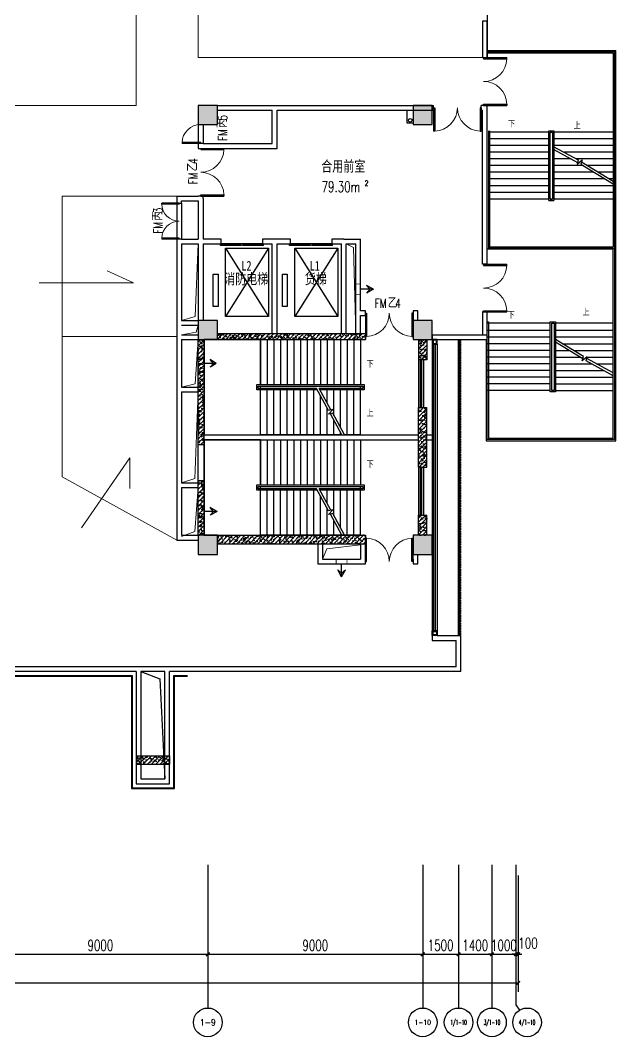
# Model space of a CAD drawing. Header units: millimetres. Extents: x 3288618 to 3380738, y 22100 to 101308.
# Drawn here: x 3355805 to 3380738, y 22100 to 64648 of the extents above; entities that cross this region are included whole.
import ezdxf
from ezdxf.enums import TextEntityAlignment as Align

# ---------------------------------------------------------------- set-up
doc = ezdxf.new("R2010")
doc.units = ezdxf.units.MM
doc.header["$MEASUREMENT"] = 0
doc.linetypes.add('DASH', pattern=[0.35, 0.25, -0.1])
doc.layers.get('0').update_dxf_attribs({"linetype": 'CONTINUOUS'})
doc.layers.get('Defpoints').update_dxf_attribs({"linetype": 'CONTINUOUS'})
for name, color, linetype in [('710', 3, 'CONTINUOUS'), ('AXIS', 3, 'CONTINUOUS'), ('COLUMN', 255, 'CONTINUOUS'), ('DIM_SYMB', 3, 'CONTINUOUS'), ('PUB_HATCH', 251, 'CONTINUOUS'), ('RAIL', 163, 'CONTINUOUS'), ('SPACE', 7, 'CONTINUOUS'), ('STAIR', 2, 'CONTINUOUS'), ('WALL', 255, 'CONTINUOUS'), ('WINDOW', 4, 'CONTINUOUS'), ('WZ', 7, 'CONTINUOUS'), ('排烟', 6, 'CONTINUOUS'), ('文字', 7, 'CONTINUOUS'), ('栏杆', 212, 'CONTINUOUS'), ('电梯', 4, 'CONTINUOUS'), ('门窗', 40, 'CONTINUOUS')]:
    doc.layers.add(name, color=color, linetype=linetype)
for name, color, linetype, lineweight in [('A-DETL-LLIN', 3, 'CONTINUOUS', 15), ('fire', 1, 'CONTINUOUS', 5), ('P-SANR-FIXT', 6, 'CONTINUOUS', 15)]:
    doc.layers.add(name, color=color, linetype=linetype, lineweight=lineweight)
doc.styles.add('-宋体', font='', dxfattribs={"width": 0.8})
doc.styles.add('_TCH_AXIS', font='COMPLEX', dxfattribs={"bigfont": 'GBCBIG'})
doc.styles.add('_TCH_DIM', font='', dxfattribs={"width": 0.8})
doc.styles.add('_TCH_SPACE', font='SIMPLEX', dxfattribs={"height": 5, "bigfont": 'GBCBIG'})
doc.styles.add('DIM_FONT', font='SIMPLEX', dxfattribs={"width": 0.7, "bigfont": 'GBCBIG'})
doc.styles.get('-宋体').set_extended_font_data('SimSun')
doc.styles.get('_TCH_DIM').set_extended_font_data('SimSun')
doc.dimstyles.new('_TCH_ARCH&&150', dxfattribs={"dimscale": 1.5, "dimtxt": 300, "dimasz": 100, "dimexe": 250, "dimexo": 300, "dimgap": 100, "dimtad": 1, "dimdec": 0, "dimzin": 0, "dimdsep": 46, "dimtxsty": 'DIM_FONT', "dimblk": 'ARCHTICK', "dimcen": 0.09, "dimclrt": 7, "dimazin": 2, "dimtfac": 1, "dimtdec": 0, "dimtix": 1, "dimtmove": 2, "dimatfit": 3, "dimfxl": 1, "dimtolj": 1, "dimtzin": 0, "dimarcsym": 0})
pattern_1 = [(45, (2136990.29, -727998.56), (-88.388348, 88.388348), []), (50, (2136990.3, -727998.56), (358.63009, -31.37607), [37.5, -412.5]), (355, (2136990.3, -727998.56), (-69.37567, 376.09607), [30, -330]), (100.4514, (2137020.18, -728001.18), (289.25469, 344.71977), [31.870095, -350.57106]), (46.1842, (2136990.3, -727898.56), (533.62052, -82.75951), [56.25, -618.75]), (96.6356, (2137034.76, -727905.46), (467.33135, 487.05894), [47.80514, -525.8565]), (351.1842, (2136990.3, -727898.56), (467.33097, 487.0593), [45, -495]), (21, (2137040.3, -727923.56), (298.453526, -201.309445), [37.5, -412.5]), (326, (2137040.3, -727923.56), (121.65767, 362.57502), [30, -330]), (71.4514, (2137065.16, -727940.34), (420.111314, 161.26525), [31.870095, -350.57106]), (37.5, (2136990.29, -727998.56), (6.079928, 166.446927), [0, -326, 0, -335, 0, -331.25]), (7.5, (2136990.3, -727998.56), (131.534769, 197.205856), [0, -191, 0, -318.5, 0, -126.25]), (327.5, (2136878.79, -727998.56), (266.911218, -11.277436), [0, -125, 0, -390, 0, -517.5]), (317.5, (2136828.8, -727998.56), (291.593085, 50.05249), [0, -162.5, 0, -259, 0, -367.5])]

# ---------------------------------------------------------------- blocks, each defined once
blk = doc.blocks.new('_ArchTick')
at = {"color": 0, "linetype": 'ByBlock', "const_width": 0.4}
blk.add_lwpolyline([(-0.5, -0.5), (0.5, 0.5)], dxfattribs=at)
blk = doc.blocks.new('*D41')
at = {"layer": 'AXIS', "color": 0, "lineweight": -2, "transparency": 16777216}
for p, q in [((3354658, 28850), (3354658, 25175)), ((3363658, 28850), (3363658, 25175)), ((3354658, 25550), (3363658, 25550))]:
    blk.add_line(p, q, dxfattribs=at)
at = {"layer": 'Defpoints', "color": 0, "transparency": 16777216}
for p in [(3354658, 29300), (3363658, 29300), (3363658, 25550)]:
    blk.add_point(p, dxfattribs=at)
at = {"layer": 'AXIS', "color": 0, "lineweight": -2, "transparency": 16777216, "xscale": 150, "yscale": 150, "zscale": 150, "rotation": 180}
blk.add_blockref('_ArchTick', (3354658, 25550), dxfattribs=at)
at = {"layer": 'AXIS', "color": 0, "lineweight": -2, "transparency": 16777216, "xscale": 150, "yscale": 150, "zscale": 150}
blk.add_blockref('_ArchTick', (3363658, 25550), dxfattribs=at)
at = {"layer": 'AXIS', "color": 7, "transparency": 16777216, "insert": (3359158, 25925), "char_height": 450, "attachment_point": 5, "style": 'DIM_FONT'}
blk.add_mtext('\\A1;9000', dxfattribs=at)
blk = doc.blocks.new('*D42')
at = {"layer": 'AXIS', "color": 0, "lineweight": -2, "transparency": 16777216}
for p, q in [((3363658, 28850), (3363658, 25175)), ((3372658, 28850), (3372658, 25175)), ((3363658, 25550), (3372658, 25550))]:
    blk.add_line(p, q, dxfattribs=at)
at = {"layer": 'Defpoints', "color": 0, "transparency": 16777216}
for p in [(3363658, 29300), (3372658, 29300), (3372658, 25550)]:
    blk.add_point(p, dxfattribs=at)
at = {"layer": 'AXIS', "color": 0, "lineweight": -2, "transparency": 16777216, "xscale": 150, "yscale": 150, "zscale": 150, "rotation": 180}
blk.add_blockref('_ArchTick', (3363658, 25550), dxfattribs=at)
at = {"layer": 'AXIS', "color": 0, "lineweight": -2, "transparency": 16777216, "xscale": 150, "yscale": 150, "zscale": 150}
blk.add_blockref('_ArchTick', (3372658, 25550), dxfattribs=at)
at = {"layer": 'AXIS', "color": 7, "transparency": 16777216, "insert": (3368158, 25925), "char_height": 450, "attachment_point": 5, "style": 'DIM_FONT'}
blk.add_mtext('\\A1;9000', dxfattribs=at)
blk = doc.blocks.new('*D43')
at = {"layer": 'AXIS', "color": 0, "lineweight": -2, "transparency": 16777216}
for p, q in [((3372658, 28850), (3372658, 25175)), ((3374158, 28850), (3374158, 25175)), ((3372658, 25550), (3374158, 25550))]:
    blk.add_line(p, q, dxfattribs=at)
at = {"layer": 'Defpoints', "color": 0, "transparency": 16777216}
for p in [(3372658, 29300), (3374158, 29300), (3374158, 25550)]:
    blk.add_point(p, dxfattribs=at)
at = {"layer": 'AXIS', "color": 0, "lineweight": -2, "transparency": 16777216, "xscale": 150, "yscale": 150, "zscale": 150, "rotation": 180}
blk.add_blockref('_ArchTick', (3372658, 25550), dxfattribs=at)
at = {"layer": 'AXIS', "color": 0, "lineweight": -2, "transparency": 16777216, "xscale": 150, "yscale": 150, "zscale": 150}
blk.add_blockref('_ArchTick', (3374158, 25550), dxfattribs=at)
at = {"layer": 'AXIS', "color": 7, "transparency": 16777216, "insert": (3373408, 25925), "char_height": 450, "attachment_point": 5, "style": 'DIM_FONT'}
blk.add_mtext('\\A1;1500', dxfattribs=at)
blk = doc.blocks.new('*D44')
at = {"layer": 'AXIS', "color": 0, "lineweight": -2, "transparency": 16777216}
for p, q in [((3374158, 28850), (3374158, 25175)), ((3375558, 28850), (3375558, 25175)), ((3374158, 25550), (3375558, 25550))]:
    blk.add_line(p, q, dxfattribs=at)
at = {"layer": 'Defpoints', "color": 0, "transparency": 16777216}
for p in [(3374158, 29300), (3375558, 29300), (3375558, 25550)]:
    blk.add_point(p, dxfattribs=at)
at = {"layer": 'AXIS', "color": 0, "lineweight": -2, "transparency": 16777216, "xscale": 150, "yscale": 150, "zscale": 150, "rotation": 180}
blk.add_blockref('_ArchTick', (3374158, 25550), dxfattribs=at)
at = {"layer": 'AXIS', "color": 0, "lineweight": -2, "transparency": 16777216, "xscale": 150, "yscale": 150, "zscale": 150}
blk.add_blockref('_ArchTick', (3375558, 25550), dxfattribs=at)
at = {"layer": 'AXIS', "color": 7, "transparency": 16777216, "insert": (3374858, 25925), "char_height": 450, "attachment_point": 5, "style": 'DIM_FONT'}
blk.add_mtext('\\A1;1400', dxfattribs=at)
blk = doc.blocks.new('*D45')
at = {"layer": 'AXIS', "color": 0, "lineweight": -2, "transparency": 16777216}
for p, q in [((3375558, 28850), (3375558, 25175)), ((3376558, 28850), (3376558, 25175)), ((3375558, 25550), (3375408, 25550)), ((3375558, 25550), (3376558, 25550)), ((3376558, 25550), (3376708, 25550))]:
    blk.add_line(p, q, dxfattribs=at)
at = {"layer": 'Defpoints', "color": 0, "transparency": 16777216}
for p in [(3375558, 29300), (3376558, 29300), (3376558, 25550)]:
    blk.add_point(p, dxfattribs=at)
at = {"layer": 'AXIS', "color": 0, "lineweight": -2, "transparency": 16777216, "xscale": 150, "yscale": 150, "zscale": 150}
blk.add_blockref('_ArchTick', (3375558, 25550), dxfattribs=at)
at = {"layer": 'AXIS', "color": 0, "lineweight": -2, "transparency": 16777216, "xscale": 150, "yscale": 150, "zscale": 150, "rotation": 180}
blk.add_blockref('_ArchTick', (3376558, 25550), dxfattribs=at)
at = {"layer": 'AXIS', "color": 7, "transparency": 16777216, "insert": (3376058, 25925), "char_height": 450, "attachment_point": 5, "style": 'DIM_FONT'}
blk.add_mtext('\\A1;1000', dxfattribs=at)
blk = doc.blocks.new('*D46')
at = {"layer": 'AXIS', "color": 0, "lineweight": -2, "transparency": 16777216}
for p, q in [((3376558, 28850), (3376558, 25175)), ((3376658, 28850), (3376658, 25175)), ((3376558, 25550), (3376408, 25550)), ((3376558, 25550), (3376658, 25550)), ((3376658, 25550), (3376808, 25550))]:
    blk.add_line(p, q, dxfattribs=at)
at = {"layer": 'Defpoints', "color": 0, "transparency": 16777216}
for p in [(3376558, 29300), (3376658, 29300), (3376658, 25550)]:
    blk.add_point(p, dxfattribs=at)
at = {"layer": 'AXIS', "color": 0, "lineweight": -2, "transparency": 16777216, "xscale": 150, "yscale": 150, "zscale": 150}
blk.add_blockref('_ArchTick', (3376558, 25550), dxfattribs=at)
at = {"layer": 'AXIS', "color": 0, "lineweight": -2, "transparency": 16777216, "xscale": 150, "yscale": 150, "zscale": 150, "rotation": 180}
blk.add_blockref('_ArchTick', (3376658, 25550), dxfattribs=at)
at = {"layer": 'AXIS', "color": 7, "transparency": 16777216, "insert": (3377068, 26015), "char_height": 450, "attachment_point": 5, "style": 'DIM_FONT'}
blk.add_mtext('\\A1;100', dxfattribs=at)
blk = doc.blocks.new('*D47')
at = {"layer": 'AXIS', "color": 0, "lineweight": -2, "transparency": 16777216}
for p, q in [((3299658, 28850), (3299658, 23975)), ((3376658, 28850), (3376658, 23975)), ((3299658, 24350), (3376658, 24350))]:
    blk.add_line(p, q, dxfattribs=at)
at = {"layer": 'Defpoints', "color": 0, "transparency": 16777216}
for p in [(3299658, 29300), (3376658, 29300), (3376658, 24350)]:
    blk.add_point(p, dxfattribs=at)
at = {"layer": 'AXIS', "color": 0, "lineweight": -2, "transparency": 16777216, "xscale": 150, "yscale": 150, "zscale": 150, "rotation": 180}
blk.add_blockref('_ArchTick', (3299658, 24350), dxfattribs=at)
at = {"layer": 'AXIS', "color": 0, "lineweight": -2, "transparency": 16777216, "xscale": 150, "yscale": 150, "zscale": 150}
blk.add_blockref('_ArchTick', (3376658, 24350), dxfattribs=at)
at = {"layer": 'AXIS', "color": 7, "transparency": 16777216, "insert": (3338158, 24725), "char_height": 450, "attachment_point": 5, "style": 'DIM_FONT'}
blk.add_mtext('\\A1;77000', dxfattribs=at)
blk = doc.blocks.new('_FZH')
blk.add_lwpolyline([(-0.5, -0.5), (0.5, -0.5), (0.5, 0.5), (-0.5, 0.5)], close=True)
at = {"layer": 'PUB_HATCH'}
blk.add_solid([(-0.5, -0.5), (0.5, -0.5), (-0.5, 0.5), (0.5, 0.5)], dxfattribs=at)
blk = doc.blocks.new('$DorLib2D$00000001')
for p, q in [((0.45, 0.975), (0.5, 0.975)), ((0.45, 0), (0.45, 0.975)), ((0.5, 0), (0.5, 0.975)), ((0.5, 0), (0.45, 0))]:
    blk.add_line(p, q)
at = {"lineweight": 13}
blk.add_arc((0.475, 0), 0.975, 91.4693, 180, dxfattribs=at)
blk = doc.blocks.new('$DorLib2D$00000002')
for p, q in [((-0.5, 0), (-0.5, 0.4875)), ((-0.475, 0.4875), (-0.5, 0.4875)), ((-0.475, 0), (-0.475, 0.4875)), ((0.475, 0), (0.475, 0.4875)), ((0.475, 0.4875), (0.5, 0.4875)), ((0.5, 0), (0.5, 0.4875)), ((-0.5, 0), (-0.475, 0)), ((0.5, 0), (0.475, 0))]:
    blk.add_line(p, q)
at = {"lineweight": 13}
for centre, start, end in [((-0.4875, 0), 0, 88.53072), ((0.4875, 0), 91.46928, 180)]:
    blk.add_arc(centre, 0.4875, start, end, dxfattribs=at)
blk = doc.blocks.new('$TCHSYS$LDOR22D')
for p, q in [((-0.517, 0.833), (-0.017, 0.833)), ((-0.517, 0.833), (-0.517, 0.667)), ((-0.017, 0.833), (-0.017, 0.667)), ((0.017, 0.833), (0.017, 0.667)), ((0.017, 0.833), (0.517, 0.833)), ((0.517, 0.833), (0.517, 0.667)), ((-0.517, 0.667), (-0.017, 0.667)), ((-0.5, 0.5), (0.5, 0.5)), ((0.017, 0.667), (0.517, 0.667))]:
    blk.add_line(p, q)

msp = doc.modelspace()

# ---------------------------------------------------------------- hatches: boundary and pattern name
at = {"layer": 'PUB_HATCH'}
h = msp.add_hatch(dxfattribs=at)
h.set_pattern_fill('钢筋混凝土', color=256, scale=50, style=0)
h.set_pattern_definition(pattern_1)
h.paths.add_polyline_path([(3364058.4, 51538.5), (3364058.4, 51288.5), (3366358.4, 51288.5), (3366349.4, 51371.8), (3366358.4, 51538.5)])
h = msp.add_hatch(dxfattribs=at)
h.set_pattern_fill('钢筋混凝土', color=256, scale=50, style=0)
h.set_pattern_definition(pattern_1)
h.paths.add_polyline_path([(3366353.9, 51371.8), (3366344.9, 51288.5), (3366458.4, 51288.5), (3366458.4, 51538.5), (3366344.9, 51538.5)])
h = msp.add_hatch(dxfattribs=at)
h.set_pattern_fill('钢筋混凝土', color=256, scale=50, style=0)
h.set_pattern_definition(pattern_1)
h.paths.add_polyline_path([(3366458.4, 51538.5), (3366458.4, 51288.5), (3369358.4, 51288.5), (3369358.4, 51538.5)])
h = msp.add_hatch(dxfattribs=at)
h.set_pattern_fill('钢筋混凝土', color=256, scale=50, style=0)
h.set_pattern_definition(pattern_1)
h.paths.add_polyline_path([(3369358.4, 51538.5), (3369358.4, 51288.5), (3369958.4, 51288.5), (3369958.4, 51538.5)])
h = msp.add_hatch(dxfattribs=at)
h.set_pattern_fill('钢筋混凝土', color=256, scale=50, style=0)
h.set_pattern_definition(pattern_1)
h.paths.add_polyline_path([(3369958.4, 51538.5), (3369958.4, 51288.5), (3370258.4, 51288.5), (3370258.4, 51538.5)])
h = msp.add_hatch(dxfattribs=at)
h.set_pattern_fill('钢筋混凝土', color=256, scale=50, style=0)
h.set_pattern_definition(pattern_1)
h.paths.add_polyline_path([(3363258.4, 49188.5), (3363508.4, 49188.5), (3363508.4, 51288.5), (3363258.4, 51288.5)])
h = msp.add_hatch(dxfattribs=at)
h.set_pattern_fill('钢筋混凝土', color=256, scale=50, style=0)
h.set_pattern_definition(pattern_1)
h.paths.add_polyline_path([(3372483.4, 51288.5), (3372483.4, 50438.5), (3372833.4, 50438.5), (3372833.4, 51288.5)])
h = msp.add_hatch(dxfattribs=at)
h.set_pattern_fill('钢筋混凝土', color=256, scale=50, style=0)
h.set_pattern_definition(pattern_1)
h.paths.add_polyline_path([(3363258.4, 47188.5), (3363508.4, 47188.5), (3363508.4, 49188.5), (3363258.4, 49188.5)])
h = msp.add_hatch(dxfattribs=at)
h.set_pattern_fill('钢筋混凝土', color=256, scale=50, style=0)
h.set_pattern_definition(pattern_1)
h.paths.add_polyline_path([(3372483.4, 47188.5), (3372833.4, 47188.5), (3372833.4, 48438.5), (3372483.4, 48438.5)])
h = msp.add_hatch(dxfattribs=at)
h.set_pattern_fill('钢筋混凝土', color=256, scale=50, style=0)
h.set_pattern_definition(pattern_1)
h.paths.add_polyline_path([(3363508.4, 46888.5), (3363508.4, 47188.5), (3363258.4, 47188.5), (3363258.4, 46888.5)])
h = msp.add_hatch(dxfattribs=at)
h.set_pattern_fill('钢筋混凝土', color=256, scale=50, style=0)
h.set_pattern_definition(pattern_1)
h.paths.add_polyline_path([(3372833.4, 45938.5), (3372833.4, 47188.5), (3372483.4, 47188.5), (3372483.4, 45938.5)])
h = msp.add_hatch(dxfattribs=at)
h.set_pattern_fill('钢筋混凝土', color=256, scale=50, style=0)
h.set_pattern_definition(pattern_1)
h.paths.add_polyline_path([(3363258.4, 45188.5), (3363508.4, 45188.5), (3363508.4, 45388.5), (3363258.4, 45388.5)])
h = msp.add_hatch(dxfattribs=at)
h.set_pattern_fill('钢筋混凝土', color=256, scale=50, style=0)
h.set_pattern_definition(pattern_1)
h.paths.add_polyline_path([(3363258.4, 43088.5), (3363508.4, 43088.5), (3363508.4, 45188.5), (3363258.4, 45188.5)])
h = msp.add_hatch(dxfattribs=at)
h.set_pattern_fill('钢筋混凝土', color=256, scale=50, style=0)
h.set_pattern_definition(pattern_1)
h.paths.add_polyline_path([(3372833.4, 43088.5), (3372833.4, 43938.5), (3372483.4, 43938.5), (3372483.4, 43088.5)])
h = msp.add_hatch(dxfattribs=at)
h.set_pattern_fill('钢筋混凝土', color=256, scale=50, style=0)
h.set_pattern_definition(pattern_1)
h.paths.add_polyline_path([(3364058.4, 43088.5), (3364058.4, 42738.5), (3368358.4, 42738.5), (3368358.4, 43088.5)])
h = msp.add_hatch(dxfattribs=at)
h.set_pattern_fill('钢筋混凝土', color=256, scale=50, style=0)
h.set_pattern_definition(pattern_1)
h.paths.add_polyline_path([(3368358.4, 43088.5), (3368358.4, 42738.5), (3370257, 42738.5), (3370257, 43088.5)])
h = msp.add_hatch(dxfattribs=at)
h.set_pattern_fill('钢筋混凝土', color=256, scale=50, style=0)
h.set_pattern_definition(pattern_1)
h.paths.add_polyline_path([(3360658.4, 33513.5), (3362058.4, 33513.5), (3362058.4, 33863.5), (3360658.4, 33863.5)])

# ---------------------------------------------------------------- linework, layer by layer
at = {"extrusion": (0, 0, -1)}
msp.add_line((3373258.4, 51088.5), (3373058.4, 51088.5), dxfattribs=at)
at = {"layer": '710', "const_width": 35}
for points in [[(3360658.4, 33513.5), (3360658.4, 33863.5)], [(3360658.4, 33863.5), (3362058.4, 33863.5)], [(3362058.4, 33863.5), (3362058.4, 33513.5)], [(3360658.4, 33513.5), (3362058.4, 33513.5)]]:
    msp.add_lwpolyline(points, dxfattribs=at)
at = {"layer": 'A-DETL-LLIN'}
msp.add_line((3364058.4, 42888.5), (3364058.4, 42288.5), dxfattribs=at)
at = {"layer": 'AXIS'}
for p, q in [((3363658.4, 29300.5), (3363658.4, 23300.5)), ((3372658.4, 29300.5), (3372658.4, 23300.5)), ((3374158.4, 29300.5), (3374158.4, 23300.5)), ((3375558.4, 29300.5), (3375558.4, 23300.5)), ((3376558.4, 29300.5), (3376558.4, 23432.5)), ((3376558.4, 23432.5), (3376704.8, 23205.1))]:
    msp.add_line(p, q, dxfattribs=at)
for centre in [(3363658.4, 22700.5), (3372658.4, 22700.5), (3374158.4, 22700.5), (3375558.4, 22700.5), (3377029.4, 22700.5)]:
    msp.add_circle(centre, 600, dxfattribs=at)
at = {"layer": 'DIM_SYMB'}
for points in [[(3376542.9, 60050.8, 0, 0, 0), (3376542.9, 55679.1, 0, 0, 0), (3379657.3, 55679.1, 0, 0, 0), (3379657.3, 56757.5, 80, 0, 0), (3379657.3, 57057.5, 0, 0, 0)], [(3379368.4, 60262.6, 0, 0, 0), (3379368.4, 59302.6, 80, 0, 0), (3379368.4, 59002.6, 0, 0, 0)], [(3376458.4, 52088.9, 0, 0, 0), (3376458.4, 48159.1, 0, 0, 0), (3379251.3, 48159.1, 0, 0, 0), (3379251.3, 48721.2, 80, 0, 0), (3379251.3, 49021.2, 0, 0, 0)], [(3379261, 52245.6, 0, 0, 0), (3379261, 51285.6, 80, 0, 0), (3379261, 50985.6, 0, 0, 0)], [(3370198.4, 50313.5, 0, 0, 0), (3364683.4, 50313.5, 0, 0, 0), (3364683.4, 48263.5, 0, 0, 0), (3368358.4, 48263.5, 80, 0, 0), (3368658.4, 48263.5, 0, 0, 0)], [(3370198.4, 48263.5, 0, 0, 0), (3369238.4, 48263.5, 80, 0, 0), (3368938.4, 48263.5, 0, 0, 0)], [(3370198.4, 46113.5, 0, 0, 0), (3364683.4, 46113.5, 0, 0, 0), (3364683.4, 44063.5, 0, 0, 0), (3369618.4, 44063.5, 80, 0, 0), (3369918.4, 44063.5, 0, 0, 0)]]:
    msp.add_lwpolyline(points, format="xyseb", dxfattribs=at)
at = {"layer": 'fire', "color": 1}
for p, q in [((3357558.4, 45538.5), (3357558.4, 57288.5)), ((3357558.4, 57288.5), (3362358.4, 57288.5)), ((3362358.4, 42888.5), (3357558.4, 45538.5))]:
    msp.add_line(p, q, dxfattribs=at)
for points in [[(3360658.4, 61088.5), (3360658.4, 78288.5)], [(3363258.4, 74288.5), (3363258.4, 63088.5)], [(3375161.1, 63088.5), (3363258.4, 63088.5)], [(3355058.4, 57288.5), (3355058.4, 61088.5), (3360658.4, 61088.5)], [(3357558.4, 51413.5), (3362358.4, 51413.5)]]:
    msp.add_lwpolyline(points, dxfattribs=at)
at = {"layer": 'fire', "color": 2}
for points in [[(3356596.8, 53655.9), (3360538.6, 53655.9), (3359438.6, 54159.6)], [(3358373.5, 43395.1), (3360390.9, 46329.6), (3360390.9, 45053.8)]]:
    msp.add_lwpolyline(points, dxfattribs=at)
at = {"layer": 'P-SANR-FIXT'}
for p, q in [((3363125.3, 52245.1), (3363258.4, 55288.5)), ((3369458.4, 55288.5), (3369756.6, 55136.5)), ((3369756.6, 55136.5), (3369857, 51538.5)), ((3363125.3, 52245.1), (3362558.4, 52088.5)), ((3362558.4, 51488.5), (3363163.5, 51586.6)), ((3363163.5, 51586.6), (3363258.4, 51888.5)), ((3363124.5, 49428.1), (3363258.4, 51288.5)), ((3362558.4, 49288.5), (3363124.5, 49428.1)), ((3363115, 45461.5), (3363258.4, 49088.5)), ((3362558.4, 45288.5), (3363115, 45461.5)), ((3363115.3, 43245.3), (3363258.4, 45088.5)), ((3362558.4, 43038.5), (3363115.3, 43245.3)), ((3368646.8, 42519.1), (3370057, 42688.5)), ((3368458.4, 42088.5), (3368646.8, 42519.1))]:
    msp.add_line(p, q, dxfattribs=at)
at = {"layer": 'RAIL'}
for points in [[(3373258.4, 51288.5), (3373058.4, 51288.5), (3373058.4, 51088.5), (3373258.4, 51088.5)], [(3373228.4, 51258.5), (3373088.4, 51258.5), (3373088.4, 51118.5), (3373228.4, 51118.5)], [(3373058.4, 39088.5), (3373258.4, 39088.5), (3373258.4, 38888.5), (3373058.4, 38888.5)], [(3373088.4, 39058.5), (3373228.4, 39058.5), (3373228.4, 38918.5), (3373088.4, 38918.5)]]:
    msp.add_lwpolyline(points, close=True, dxfattribs=at)
for points in [[(3318058.4, 38988.5), (3318058.4, 37188.5), (3360328.9, 37188.5)], [(3318088.4, 38988.5), (3318088.4, 37218.5), (3360328.9, 37218.5)], [(3358339.5, 37218.5), (3360488.4, 37218.5), (3360488.4, 32518.5), (3362228.4, 32518.5), (3362228.4, 37218.5), (3362813.6, 37218.5)], [(3358339.5, 37188.5), (3360458.4, 37188.5), (3360458.4, 32488.5), (3362258.4, 32488.5), (3362258.4, 37188.5), (3362813.6, 37188.5)]]:
    msp.add_lwpolyline(points, dxfattribs=at)
at = {"layer": 'STAIR'}
for p, q in [((3375358.4, 63388.5), (3380738.4, 63388.5)), ((3375358.4, 63338.5), (3380688.4, 63338.5)), ((3375358.4, 63288.5), (3380628.4, 63288.5)), ((3380628.4, 63288.5), (3380628.4, 55165.8)), ((3380688.4, 63338.5), (3380688.4, 55115.8)), ((3380738.4, 55065.8), (3380738.4, 63388.5)), ((3375408.4, 60015.8), (3375408.4, 55115.8)), ((3375458.4, 60015.8), (3375458.4, 55165.8)), ((3377933.4, 57105.8), (3377933.4, 60025.8)), ((3377933.4, 60025.8), (3378153.4, 60025.8)), ((3378153.4, 60025.8), (3378153.4, 57105.8)), ((3377933.4, 59965.8), (3375458.4, 59965.8)), ((3377933.4, 59685.8), (3375458.4, 59685.8)), ((3377993.4, 57165.8), (3377993.4, 59965.8)), ((3378093.4, 59965.8), (3377993.4, 59965.8)), ((3377993.4, 59965.8), (3378093.4, 59965.8)), ((3377993.4, 57165.8), (3377993.4, 59965.8)), ((3378093.4, 59965.8), (3378093.4, 57165.8)), ((3380628.4, 59965.8), (3378153.4, 59965.8)), ((3380628.4, 59685.8), (3378153.4, 59685.8)), ((3377933.4, 59405.8), (3375458.4, 59405.8)), ((3378093.4, 59211), (3378093.4, 57165.8)), ((3380628.4, 59405.8), (3378153.4, 59405.8)), ((3378153.4, 59356.5), (3379168.9, 58800.7)), ((3378153.4, 59241), (3379142.1, 58700.7)), ((3377933.4, 59125.8), (3375458.4, 59125.8)), ((3377933.4, 58845.8), (3375458.4, 58845.8)), ((3378876.6, 58845.8), (3378153.4, 58845.8)), ((3380628.4, 59125.8), (3378575, 59125.8)), ((3380628.4, 58845.8), (3379086.6, 58845.8)), ((3379122.8, 58628.4), (3379328.8, 58801.3)), ((3379168.9, 58800.7), (3379122.8, 58628.4)), ((3379328.8, 58801.3), (3379280.5, 58620.9)), ((3379307.3, 58720.9), (3380628.4, 57913.3)), ((3377933.4, 58565.8), (3375458.4, 58565.8)), ((3379370.7, 58565.8), (3378153.4, 58565.8)), ((3379280.5, 58620.9), (3380628.4, 57798.3)), ((3380628.4, 58565.8), (3379560.9, 58565.8)), ((3377933.4, 58285.8), (3375458.4, 58285.8)), ((3377933.4, 58005.8), (3375458.4, 58005.8)), ((3379829.5, 58285.8), (3378153.4, 58285.8)), ((3380288.4, 58005.8), (3378153.4, 58005.8)), ((3380628.4, 58285.8), (3380019, 58285.8)), ((3380628.4, 58005.8), (3380477, 58005.8)), ((3377933.4, 57725.8), (3375458.4, 57725.8)), ((3377933.4, 57445.8), (3375458.4, 57445.8)), ((3380628.4, 57725.8), (3378153.4, 57725.8)), ((3380628.4, 57445.8), (3378153.4, 57445.8)), ((3377933.4, 57165.8), (3375458.4, 57165.8)), ((3377933.4, 57105.8), (3378153.4, 57105.8)), ((3377993.4, 57165.8), (3378093.4, 57165.8)), ((3378093.4, 57165.8), (3377993.4, 57165.8)), ((3380628.4, 57165.8), (3378153.4, 57165.8)), ((3364404.9, 55106.5), (3366204.9, 55106.5)), ((3364404.9, 52246.5), (3364404.9, 55106.5)), ((3364404.9, 55106.5), (3366204.9, 52246.5)), ((3366204.9, 55106.5), (3364404.9, 52246.5)), ((3366204.9, 55106.5), (3366204.9, 52246.5)), ((3367304.9, 55106.5), (3369104.9, 55106.5)), ((3367304.9, 52246.5), (3367304.9, 55106.5)), ((3367304.9, 55106.5), (3369104.9, 52246.5)), ((3369104.9, 55106.5), (3367304.9, 52246.5)), ((3369104.9, 55106.5), (3369104.9, 52246.5)), ((3375408.4, 55115.8), (3380688.4, 55115.8)), ((3375458.4, 55165.8), (3380628.4, 55165.8)), ((3380738.4, 47048.9), (3380738.4, 55065.8)), ((3363887.2, 54024.6), (3364087.2, 54024.6)), ((3363887.2, 52665.3), (3363887.2, 54024.6)), ((3364087.2, 54024.6), (3364087.2, 52665.3)), ((3366787.2, 54024.6), (3366987.2, 54024.6)), ((3366787.2, 52665.3), (3366787.2, 54024.6)), ((3366987.2, 54024.6), (3366987.2, 52665.3)), ((3364087.2, 52665.3), (3363887.2, 52665.3)), ((3366987.2, 52665.3), (3366787.2, 52665.3)), ((3366204.9, 52246.5), (3364404.9, 52246.5)), ((3369104.9, 52246.5), (3367304.9, 52246.5)), ((3377998.4, 51968.9), (3375358.4, 51968.9)), ((3377998.4, 49088.9), (3377998.4, 52028.9)), ((3377998.4, 52028.9), (3378218.4, 52028.9)), ((3378158.4, 51968.9), (3378058.4, 51968.9)), ((3378058.4, 49148.9), (3378058.4, 51968.9)), ((3378058.4, 49148.9), (3378058.4, 51968.9)), ((3378058.4, 51968.9), (3378158.4, 51968.9)), ((3378158.4, 51968.9), (3378158.4, 51309.5)), ((3378158.4, 51968.9), (3378158.4, 49148.9)), ((3378218.4, 52028.9), (3378218.4, 49088.9)), ((3380638.4, 51968.9), (3378218.4, 51968.9)), ((3377998.4, 51668.9), (3375358.4, 51668.9)), ((3380638.4, 51668.9), (3378218.4, 51668.9)), ((3365858.4, 51288.5), (3363508.4, 51288.5)), ((3363508.4, 51288.5), (3363508.4, 47288.5)), ((3365858.4, 51288.5), (3370058.4, 51288.5)), ((3365858.4, 51288.5), (3365858.4, 49398.5)), ((3365858.4, 49398.5), (3365858.4, 51288.5)), ((3366138.4, 51288.5), (3366138.4, 49398.5)), ((3366418.4, 51288.5), (3366418.4, 49398.5)), ((3366698.4, 51288.5), (3366698.4, 49398.5)), ((3366978.4, 51288.5), (3366978.4, 49398.5)), ((3367258.4, 51288.5), (3367258.4, 49398.5)), ((3367538.4, 51288.5), (3367538.4, 49398.5)), ((3367818.4, 51288.5), (3367818.4, 49398.5)), ((3368098.4, 51288.5), (3368098.4, 49398.5)), ((3368378.4, 51288.5), (3368378.4, 49398.5)), ((3368658.4, 51288.5), (3368658.4, 49398.5)), ((3368938.4, 51288.5), (3368938.4, 49398.5)), ((3369218.4, 51288.5), (3369218.4, 49398.5)), ((3369498.4, 51288.5), (3369498.4, 49398.5)), ((3369778.4, 51288.5), (3369778.4, 49398.5)), ((3370058.4, 51288.5), (3370058.4, 49398.5)), ((3377998.4, 51388.9), (3375358.4, 51388.9)), ((3377998.4, 51108.9), (3375358.4, 51108.9)), ((3378158.4, 51194.1), (3378158.4, 49148.9)), ((3380638.4, 51388.9), (3378218.4, 51388.9)), ((3379387.7, 50575), (3378218.4, 51288.6)), ((3379360.9, 50475), (3378218.4, 51173.4)), ((3378512.8, 51108.9), (3380638.4, 51108.9)), ((3377998.4, 50828.9), (3375358.4, 50828.9)), ((3378218.4, 50828.9), (3378782, 50828.9)), ((3378971.7, 50828.9), (3380638.4, 50828.9)), ((3377998.4, 50548.9), (3375358.4, 50548.9)), ((3377998.4, 50268.9), (3375358.4, 50268.9)), ((3378218.4, 50548.9), (3379240, 50548.9)), ((3378218.4, 50268.9), (3379729.9, 50268.9)), ((3379339.3, 50394.6), (3379387.7, 50575)), ((3379545.4, 50567.5), (3379339.3, 50394.6)), ((3379499.2, 50395.2), (3379545.4, 50567.5)), ((3380638.4, 49771.7), (3379499.2, 50395.2)), ((3380638.4, 49887.3), (3379526, 50495.2)), ((3379540.4, 50548.9), (3380638.4, 50548.9)), ((3379940.1, 50268.9), (3380638.4, 50268.9)), ((3377998.4, 49988.9), (3375358.4, 49988.9)), ((3378218.4, 49988.9), (3380241.5, 49988.9)), ((3365708.4, 49178.5), (3365708.4, 49398.5)), ((3365708.4, 49398.5), (3370208.4, 49398.5)), ((3370208.4, 49398.5), (3370208.4, 49178.5)), ((3377998.4, 49708.9), (3375358.4, 49708.9)), ((3377998.4, 49428.9), (3375358.4, 49428.9)), ((3378218.4, 49708.9), (3380638.4, 49708.9)), ((3378218.4, 49428.9), (3380638.4, 49428.9)), ((3368246.3, 49178.5), (3365708.4, 49178.5)), ((3365768.4, 49238.5), (3365768.4, 49338.5)), ((3365768.4, 49338.5), (3370148.4, 49338.5)), ((3368213.8, 49238.5), (3365768.4, 49238.5)), ((3365858.4, 49338.5), (3370058.4, 49338.5)), ((3365858.4, 49238.5), (3365858.4, 49338.5)), ((3368213.8, 49238.5), (3365858.4, 49238.5)), ((3365858.4, 47288.5), (3365858.4, 49178.5)), ((3365858.4, 47288.5), (3365858.4, 49178.5)), ((3366138.4, 47288.5), (3366138.4, 49178.5)), ((3366418.4, 47288.5), (3366418.4, 49178.5)), ((3366698.4, 47288.5), (3366698.4, 49178.5)), ((3366978.4, 47288.5), (3366978.4, 49178.5)), ((3367258.4, 47288.5), (3367258.4, 49178.5)), ((3367538.4, 47288.5), (3367538.4, 49178.5)), ((3367818.4, 47288.5), (3367818.4, 49178.5)), ((3368098.4, 47288.5), (3368098.4, 49178.5)), ((3368714.8, 48312.9), (3368213.8, 49238.5)), ((3370058.4, 49238.5), (3368327.5, 49238.5)), ((3368815.5, 48337), (3368327.5, 49238.5)), ((3370148.4, 49238.5), (3368327.5, 49238.5)), ((3370208.4, 49178.5), (3368360, 49178.5)), ((3368378.4, 49144.5), (3368378.4, 49178.5)), ((3368378.4, 47288.5), (3368378.4, 48934.4)), ((3368658.4, 48627.2), (3368658.4, 49178.5)), ((3368938.4, 48109.9), (3368938.4, 49178.5)), ((3369218.4, 47592.6), (3369218.4, 49178.5)), ((3369498.4, 47288.5), (3369498.4, 49178.5)), ((3369778.4, 47288.5), (3369778.4, 49178.5)), ((3370058.4, 49238.5), (3370058.4, 49338.5)), ((3370058.4, 47288.5), (3370058.4, 49178.5)), ((3370148.4, 49338.5), (3370148.4, 49238.5)), ((3377998.4, 49148.9), (3375358.4, 49148.9)), ((3378218.4, 49088.9), (3377998.4, 49088.9)), ((3378158.4, 49148.9), (3378058.4, 49148.9)), ((3378218.4, 49148.9), (3380638.4, 49148.9)), ((3368658.4, 47288.5), (3368658.4, 48417.1)), ((3368896.5, 48356.3), (3368714.8, 48312.9)), ((3368718, 48155.1), (3368896.5, 48356.3)), ((3368891.5, 48196.5), (3368718, 48155.1)), ((3369269.3, 47288.5), (3368790.8, 48172.5)), ((3369383, 47288.5), (3368891.5, 48196.5)), ((3368938.4, 47288.5), (3368938.4, 47899.8)), ((3363508.4, 47288.5), (3365858.4, 47288.5)), ((3369269.3, 47288.5), (3365858.4, 47288.5)), ((3369218.4, 47288.5), (3369218.4, 47382.5)), ((3370058.4, 47288.5), (3369383, 47288.5)), ((3365858.4, 47088.5), (3363508.4, 47088.5)), ((3363508.4, 47088.5), (3363508.4, 43088.5)), ((3365858.4, 47088.5), (3370058.4, 47088.5)), ((3365858.4, 47088.5), (3365858.4, 45198.5)), ((3365858.4, 45198.5), (3365858.4, 47088.5)), ((3366138.4, 47088.5), (3366138.4, 45198.5)), ((3366418.4, 47088.5), (3366418.4, 45198.5)), ((3366698.4, 47088.5), (3366698.4, 45198.5)), ((3366978.4, 47088.5), (3366978.4, 45198.5)), ((3367258.4, 47088.5), (3367258.4, 45198.5)), ((3367538.4, 47088.5), (3367538.4, 45198.5)), ((3367818.4, 47088.5), (3367818.4, 45198.5)), ((3368098.4, 47088.5), (3368098.4, 45198.5)), ((3368378.4, 47088.5), (3368378.4, 45198.5)), ((3368658.4, 47088.5), (3368658.4, 45198.5)), ((3368938.4, 47088.5), (3368938.4, 45198.5)), ((3369218.4, 47088.5), (3369218.4, 45198.5)), ((3369498.4, 47088.5), (3369498.4, 45198.5)), ((3369778.4, 47088.5), (3369778.4, 45198.5)), ((3370058.4, 47088.5), (3370058.4, 45198.5)), ((3365708.4, 44978.5), (3365708.4, 45198.5)), ((3365708.4, 45198.5), (3370208.4, 45198.5)), ((3365768.4, 45038.5), (3365768.4, 45138.5)), ((3365768.4, 45138.5), (3370148.4, 45138.5)), ((3365858.4, 45138.5), (3370058.4, 45138.5)), ((3365858.4, 45038.5), (3365858.4, 45138.5)), ((3370058.4, 45038.5), (3370058.4, 45138.5)), ((3370148.4, 45138.5), (3370148.4, 45038.5)), ((3370208.4, 45198.5), (3370208.4, 44978.5)), ((3368246.3, 44978.5), (3365708.4, 44978.5)), ((3368213.8, 45038.5), (3365768.4, 45038.5)), ((3368213.8, 45038.5), (3365858.4, 45038.5)), ((3365858.4, 43088.5), (3365858.4, 44978.5)), ((3365858.4, 43088.5), (3365858.4, 44978.5)), ((3366138.4, 43088.5), (3366138.4, 44978.5)), ((3366418.4, 43088.5), (3366418.4, 44978.5)), ((3366698.4, 43088.5), (3366698.4, 44978.5)), ((3366978.4, 43088.5), (3366978.4, 44978.5)), ((3367258.4, 43088.5), (3367258.4, 44978.5)), ((3367538.4, 43088.5), (3367538.4, 44978.5)), ((3367818.4, 43088.5), (3367818.4, 44978.5)), ((3368098.4, 43088.5), (3368098.4, 44978.5)), ((3368714.8, 44112.9), (3368213.8, 45038.5)), ((3370058.4, 45038.5), (3368327.5, 45038.5)), ((3368815.5, 44137), (3368327.5, 45038.5)), ((3370148.4, 45038.5), (3368327.5, 45038.5)), ((3370208.4, 44978.5), (3368360, 44978.5)), ((3368378.4, 44944.5), (3368378.4, 44978.5)), ((3368378.4, 43088.5), (3368378.4, 44734.4)), ((3368658.4, 44427.2), (3368658.4, 44978.5)), ((3368938.4, 43909.9), (3368938.4, 44978.5)), ((3369218.4, 43392.6), (3369218.4, 44978.5)), ((3369498.4, 43088.5), (3369498.4, 44978.5)), ((3369778.4, 43088.5), (3369778.4, 44978.5)), ((3370058.4, 43088.5), (3370058.4, 44978.5)), ((3368658.4, 43088.5), (3368658.4, 44217.1)), ((3368896.5, 44156.3), (3368714.8, 44112.9)), ((3368718, 43955.1), (3368896.5, 44156.3)), ((3368891.5, 43996.5), (3368718, 43955.1)), ((3369269.3, 43088.5), (3368790.8, 43972.5)), ((3369383, 43088.5), (3368891.5, 43996.5)), ((3368938.4, 43088.5), (3368938.4, 43699.8)), ((3363508.4, 43088.5), (3365858.4, 43088.5)), ((3370058.4, 43088.5), (3365858.4, 43088.5)), ((3370208.4, 43088.5), (3370148.4, 43088.5)), ((3360858.4, 37388.5), (3361654.7, 37085.1)), ((3361654.7, 37085.1), (3361858.4, 32888.5))]:
    msp.add_line(p, q, dxfattribs=at)
at = {"layer": 'STAIR', "linetype": 'DASH'}
msp.add_line((3374258.4, 38888.5), (3374258.4, 51288.5), dxfattribs=at)
at = {"layer": 'STAIR'}
for points in [[(3372258.4, 60338.5), (3372008.4, 60338.5), (3372008.4, 60838.5)], [(3375308.4, 51288.5), (3375308.4, 47048.9), (3380738.4, 47048.9), (3380738.4, 55115.8)], [(3380688.4, 55115.8), (3380688.4, 47098.9), (3375358.4, 47098.9), (3375358.4, 52018.9), (3375408.4, 52018.9), (3375408.4, 47148.9), (3380638.4, 47148.9), (3380638.4, 55065.8), (3375358.4, 55065.8)]]:
    msp.add_lwpolyline(points, dxfattribs=at)
msp.add_circle((3372133.5, 60463.5), 75, dxfattribs=at)
at = {"layer": 'WALL'}
for p, q in [((3364058.4, 61088.5), (3366458.4, 61088.5)), ((3364058.4, 60888.5), (3366358.4, 60888.5)), ((3366358.4, 59488.5), (3366358.4, 60888.5)), ((3366458.4, 61088.5), (3373111.9, 61088.5)), ((3366558.4, 59288.5), (3366558.4, 60888.5)), ((3366558.4, 60888.5), (3373111.9, 60888.5)), ((3373111.9, 60888.5), (3373111.9, 61088.5)), ((3375111.9, 60888.5), (3375111.9, 61088.5)), ((3375111.9, 60888.5), (3375158.4, 60888.5)), ((3375158.4, 54438.8), (3375158.4, 60888.5)), ((3375358.4, 54438.8), (3375358.4, 61088.5)), ((3363458.4, 59488.5), (3363258.4, 59488.5)), ((3363258.4, 59488.5), (3363258.4, 59388.5)), ((3363258.4, 59388.5), (3363258.4, 59288.5)), ((3363258.4, 59288.5), (3363458.4, 59288.5)), ((3363458.4, 59488.5), (3366358.4, 59488.5)), ((3363458.4, 59288.5), (3366558.4, 59288.5)), ((3362358.4, 57288.5), (3362358.4, 56988.5)), ((3362358.4, 57288.5), (3363258.4, 57288.5)), ((3362558.4, 56988.5), (3362558.4, 57088.5)), ((3362558.4, 57088.5), (3363258.4, 57088.5)), ((3363458.4, 57288.5), (3363258.4, 57288.5)), ((3363258.4, 57088.5), (3363258.4, 55488.5)), ((3363458.4, 57188.5), (3363458.4, 57288.5)), ((3363458.4, 57188.5), (3363458.4, 55488.5)), ((3362358.4, 56988.5), (3362558.4, 56988.5)), ((3362358.4, 55488.5), (3362358.4, 49188.5)), ((3362558.4, 55488.5), (3362358.4, 55488.5)), ((3362558.4, 55488.5), (3363258.4, 55488.5)), ((3364213.4, 55488.5), (3363458.4, 55488.5)), ((3364213.4, 55288.5), (3364213.4, 55488.5)), ((3366458.4, 55488.5), (3365953.4, 55488.5)), ((3365953.4, 55488.5), (3365953.4, 55288.5)), ((3367113.4, 55488.5), (3366458.4, 55488.5)), ((3367113.4, 55288.5), (3367113.4, 55488.5)), ((3369358.4, 55488.5), (3368853.4, 55488.5)), ((3368853.4, 55488.5), (3368853.4, 55288.5)), ((3369358.4, 55488.5), (3370058.4, 55488.5)), ((3370058.4, 52488.3), (3370058.4, 55488.5)), ((3362558.4, 55288.5), (3362558.4, 55088.5)), ((3362558.4, 55288.5), (3363258.4, 55288.5)), ((3362558.4, 55088.5), (3362558.4, 52088.5)), ((3363258.4, 55288.5), (3363258.4, 52088.5)), ((3363458.4, 55288.5), (3363458.4, 52088.5)), ((3363458.4, 55288.5), (3364213.4, 55288.5)), ((3365953.4, 55288.5), (3366358.4, 55288.5)), ((3366358.4, 51538.5), (3366358.4, 55288.5)), ((3366558.4, 51538.5), (3366558.4, 55288.5)), ((3366558.4, 55288.5), (3367113.4, 55288.5)), ((3368853.4, 55288.5), (3369258.4, 55288.5)), ((3369258.4, 51538.5), (3369258.4, 55288.5)), ((3369458.4, 51538.5), (3369458.4, 55288.5)), ((3369458.4, 55288.5), (3369858.4, 55288.5)), ((3369858.4, 52388.3), (3369858.4, 55288.5)), ((3375358.4, 54438.8), (3375158.4, 54438.8)), ((3369858.4, 51538.5), (3369858.4, 52388.3)), ((3370258.4, 52488.3), (3370058.4, 52488.3)), ((3370258.4, 52288.3), (3370258.4, 52488.3)), ((3372458.4, 52488.3), (3372258.4, 52488.3)), ((3372258.4, 52488.3), (3372258.4, 52288.3)), ((3372458.4, 52088.5), (3372458.4, 52488.3)), ((3362558.4, 52088.5), (3363258.4, 52088.5)), ((3370058.4, 51538.5), (3370058.4, 52288.3)), ((3370058.4, 52288.3), (3370258.4, 52288.3)), ((3372258.4, 52088.5), (3372258.4, 52288.3)), ((3362558.4, 51888.5), (3363258.4, 51888.5)), ((3362558.4, 51488.5), (3363258.4, 51488.5)), ((3364058.4, 51538.5), (3366358.4, 51538.5)), ((3366344.9, 51538.5), (3366458.4, 51538.5)), ((3366458.4, 51538.5), (3369358.4, 51538.5)), ((3369358.4, 51538.5), (3369958.4, 51538.5)), ((3369958.4, 51538.5), (3370258.4, 51538.5)), ((3370258.4, 51538.5), (3370258.4, 51288.5)), ((3373058.4, 51488.5), (3373058.4, 51088.5)), ((3373058.4, 51488.5), (3375358.4, 51488.5)), ((3362558.4, 51288.5), (3362558.4, 49288.5)), ((3362558.4, 51288.5), (3363258.4, 51288.5)), ((3363258.4, 49188.5), (3363258.4, 51288.5)), ((3363508.4, 49188.5), (3363508.4, 51288.5)), ((3364058.4, 51288.5), (3366358.4, 51288.5)), ((3366344.9, 51288.5), (3366458.4, 51288.5)), ((3366458.4, 51288.5), (3369358.4, 51288.5)), ((3369358.4, 51288.5), (3369958.4, 51288.5)), ((3369958.4, 51288.5), (3370258.4, 51288.5)), ((3372483.4, 51288.5), (3372483.4, 50438.5)), ((3372833.4, 51288.5), (3372833.4, 50438.5)), ((3373058.4, 51088.5), (3373258.4, 51088.5)), ((3373258.4, 51088.5), (3373258.4, 51288.5)), ((3373258.4, 51288.5), (3375358.4, 51288.5)), ((3372833.4, 50438.5), (3372483.4, 50438.5)), ((3362358.4, 49188.5), (3362358.4, 45188.5)), ((3362558.4, 49288.5), (3363258.4, 49288.5)), ((3362558.4, 49088.5), (3363258.4, 49088.5)), ((3362558.4, 49088.5), (3362558.4, 45288.5)), ((3363258.4, 47188.5), (3363258.4, 49188.5)), ((3363508.4, 47188.5), (3363508.4, 49188.5)), ((3372483.4, 47188.5), (3372483.4, 48438.5)), ((3372483.4, 48438.5), (3372833.4, 48438.5)), ((3372833.4, 47188.5), (3372833.4, 48438.5)), ((3363508.4, 47288.5), (3372483.4, 47288.5)), ((3372833.4, 47288.5), (3373058.4, 47288.5)), ((3373058.4, 47288.5), (3373058.4, 47088.5)), ((3363258.4, 46888.5), (3363258.4, 47188.5)), ((3363258.4, 46888.5), (3363508.4, 46888.5)), ((3363258.4, 45388.5), (3363258.4, 46888.5)), ((3363508.4, 46888.5), (3363508.4, 47188.5)), ((3363508.4, 47088.5), (3372483.4, 47088.5)), ((3363508.4, 45388.5), (3363508.4, 46888.5)), ((3372483.4, 45938.5), (3372483.4, 47188.5)), ((3372833.4, 45938.5), (3372833.4, 47188.5)), ((3372833.4, 47088.5), (3373058.4, 47088.5)), ((3372483.4, 45938.5), (3372833.4, 45938.5)), ((3362358.4, 45188.5), (3362358.4, 42888.5)), ((3362558.4, 45288.5), (3363258.4, 45288.5)), ((3363258.4, 45188.5), (3363258.4, 45388.5)), ((3363258.4, 45388.5), (3363508.4, 45388.5)), ((3363258.4, 43088.5), (3363258.4, 45188.5)), ((3363508.4, 45188.5), (3363508.4, 45388.5)), ((3363508.4, 43088.5), (3363508.4, 45188.5)), ((3362558.4, 45088.5), (3363258.4, 45088.5)), ((3362558.4, 45088.5), (3362558.4, 43088.5)), ((3372483.4, 43088.5), (3372483.4, 43938.5)), ((3372483.4, 43938.5), (3372833.4, 43938.5)), ((3372833.4, 43088.5), (3372833.4, 43938.5)), ((3362558.4, 43088.5), (3363258.4, 43088.5)), ((3364058.4, 43088.5), (3368358.4, 43088.5)), ((3368358.4, 43088.5), (3370257, 43088.5)), ((3370257, 43088.5), (3370257, 42738.5)), ((3362358.4, 42888.5), (3363258.4, 42888.5)), ((3364058.4, 42738.5), (3368358.4, 42738.5)), ((3368258.4, 42738.5), (3368258.4, 41988.5)), ((3368358.4, 42738.5), (3370257, 42738.5)), ((3368458.4, 42738.5), (3368458.4, 42088.5)), ((3370057, 42738.5), (3370057, 42088.5)), ((3370257, 42738.5), (3370257, 42088.5)), ((3372258.4, 42088.5), (3372258.4, 42288.5)), ((3372458.4, 41888.5), (3372458.4, 42288.5)), ((3368258.4, 41988.5), (3368258.4, 41888.5)), ((3368258.4, 41888.5), (3370157, 41888.5)), ((3368458.4, 42088.5), (3370057, 42088.5)), ((3370157, 41888.5), (3370258, 41888.5)), ((3370258, 42088.5), (3370257, 42088.5)), ((3370258, 41888.5), (3370258, 42088.5)), ((3372258.4, 42088.5), (3372258, 42088.5)), ((3372258, 42088.5), (3372258, 41888.5)), ((3372258, 41888.5), (3372458.4, 41888.5)), ((3373258.4, 39088.5), (3373058.4, 39088.5)), ((3373058.4, 39088.5), (3373058.4, 38688.5)), ((3373258.4, 38888.5), (3373258.4, 39088.5)), ((3373258.4, 38888.5), (3374258.4, 38888.5)), ((3374258.4, 37388.5), (3374258.4, 38888.5)), ((3373058.4, 38688.5), (3374058.4, 38688.5)), ((3374058.4, 37588.5), (3374058.4, 38688.5)), ((3360758.4, 37588.5), (3342158.4, 37588.5)), ((3361958.4, 37588.5), (3360758.4, 37588.5)), ((3374058.4, 37588.5), (3361958.4, 37588.5)), ((3360658.4, 37388.5), (3345958.4, 37388.5)), ((3360658.4, 37388.5), (3360658.4, 32688.5)), ((3360858.4, 37388.5), (3360858.4, 32888.5)), ((3361858.4, 37388.5), (3360858.4, 37388.5)), ((3361858.4, 32888.5), (3361858.4, 37388.5)), ((3368358.4, 37388.5), (3362058.4, 37388.5)), ((3362058.4, 32688.5), (3362058.4, 37388.5)), ((3374258.4, 37388.5), (3368358.4, 37388.5)), ((3360658.4, 33863.5), (3362058.4, 33863.5)), ((3360658.4, 33863.5), (3360658.4, 33513.5)), ((3362058.4, 33863.5), (3362058.4, 33513.5)), ((3360658.4, 33513.5), (3362058.4, 33513.5)), ((3360858.4, 32888.5), (3361858.4, 32888.5)), ((3360658.4, 32688.5), (3362058.4, 32688.5))]:
    msp.add_line(p, q, dxfattribs=at)
msp.add_lwpolyline([(3375358.4, 64611.1), (3375161.1, 64611.1), (3375161.1, 63088.5), (3375358.4, 63088.5)], close=True, dxfattribs=at)
for points in [[(3375361.1, 61088.5), (3375161.1, 61088.5), (3375161.1, 61088.5), (3375111.9, 61088.5)], [(3375358.4, 51488.5), (3375358.4, 52438.8), (3375158.4, 52438.8), (3375158.4, 51488.5)]]:
    msp.add_lwpolyline(points, dxfattribs=at)
at = {"layer": 'WALL', "const_width": 30}
msp.add_lwpolyline([(3363508.4, 43863.5), (3363258.4, 43863.5), (3363258.4, 44313.5), (3363508.4, 44313.5)], close=True, dxfattribs=at)
at = {"layer": 'WINDOW'}
for p, q in [((3375358.4, 69584.7), (3375358.4, 63088.5)), ((3363258.4, 60288.5), (3363258.4, 59488.5)), ((3363458.4, 60288.5), (3363458.4, 59488.5)), ((3362358.4, 56988.5), (3362358.4, 55488.5)), ((3362558.4, 56988.5), (3362558.4, 55488.5)), ((3372483.4, 50438.5), (3372483.4, 48438.5)), ((3372683.4, 50438.5), (3372683.4, 48438.5)), ((3372483.4, 45938.5), (3372483.4, 43938.5)), ((3372683.4, 45938.5), (3372683.4, 43938.5))]:
    msp.add_line(p, q, dxfattribs=at)
at = {"layer": 'WINDOW', "extrusion": (0, 0, -1)}
for p, q in [((3373058.4, 51088.5), (3373058.4, 39088.5)), ((3373125.1, 39088.5), (3373125.1, 51088.5)), ((3373191.7, 39088.5), (3373191.7, 51088.5)), ((3373258.4, 51088.5), (3373258.4, 39088.5))]:
    msp.add_line(p, q, dxfattribs=at)
at = {"layer": 'WZ', "linetype": 'DASH', "const_width": 30}
for points in [[(3370058.4, 53163.5), (3369858.4, 53163.5), (3369858.4, 53613.5), (3370058.4, 53613.5)], [(3363508.4, 50063.5), (3363258.4, 50063.5), (3363258.4, 50513.5), (3363508.4, 50513.5)], [(3369032.7, 41888.5), (3369032.7, 42088.5), (3369482.7, 42088.5), (3369482.7, 41888.5)]]:
    msp.add_lwpolyline(points, close=True, dxfattribs=at)
at = {"layer": '排烟'}
for p, q in [((3370602.4, 53388.5), (3370058.4, 53388.5)), ((3370602.4, 53388.5), (3370307.2, 53550.2)), ((3370443.1, 53388.5), (3370307.2, 53550.2)), ((3370602.4, 53388.5), (3370307.2, 53226.7)), ((3370443.1, 53388.5), (3370307.2, 53226.7)), ((3364002.4, 50288.5), (3363508.4, 50288.5)), ((3364002.4, 50288.5), (3363757.2, 50450.2)), ((3363893.1, 50288.5), (3363757.2, 50450.2)), ((3364002.4, 50288.5), (3363757.2, 50126.7)), ((3363893.1, 50288.5), (3363757.2, 50126.7)), ((3364052.4, 44088.5), (3363757.2, 44250.2)), ((3363893.1, 44088.5), (3363757.2, 44250.2)), ((3364052.4, 44088.5), (3363508.4, 44088.5)), ((3364052.4, 44088.5), (3363757.2, 43926.7)), ((3363893.1, 44088.5), (3363757.2, 43926.7)), ((3369257.7, 41344.5), (3369257.7, 41888.5)), ((3369257.7, 41344.5), (3369096, 41639.7)), ((3369257.7, 41503.8), (3369096, 41639.7)), ((3369257.7, 41344.5), (3369419.5, 41639.7)), ((3369257.7, 41503.8), (3369419.5, 41639.7))]:
    msp.add_line(p, q, dxfattribs=at)
at = {"layer": '栏杆'}
for p, q in [((3374158.4, 38888.5), (3374158.4, 51288.5)), ((3374208.4, 38888.5), (3374208.4, 51288.5)), ((3372553.4, 50438.5), (3372553.4, 48438.5)), ((3372603.4, 50438.5), (3372603.4, 48438.5)), ((3372553.4, 45938.5), (3372553.4, 43938.5)), ((3372603.4, 45938.5), (3372603.4, 43938.5))]:
    msp.add_line(p, q, dxfattribs=at)

# ---------------------------------------------------------------- block references
at = {"layer": 'COLUMN', "xscale": 800, "yscale": 800, "zscale": 800}
for p in [(3363658.4, 60688.5), (3372658.4, 60688.5), (3363658.4, 51688.5), (3372658.4, 51688.5), (3363658.4, 42688.5), (3372658.4, 42688.5)]:
    msp.add_blockref('_FZH', p, dxfattribs=at)
at = {"layer": 'WINDOW'}
for name, p, xscale, yscale, zscale, rotation in [('$DorLib2D$00000002', (3375208.4, 62088.5), 2000, 2000, 2000, 269.9999999999999), ('$DorLib2D$00000002', (3374111.9, 60988.5), 2000, 2000, 2000, 180), ('$DorLib2D$00000001', (3363358.4, 59888.5), 800, -800, 800, 270), ('$DorLib2D$00000002', (3363358.4, 58288.5), 2000, 2000, 2000, 270), ('$DorLib2D$00000002', (3362458.4, 56238.5), 1500, -1500, 1500, 270), ('$DorLib2D$00000002', (3375208.4, 53438.8), 2000, 2000, 2000, 269.9999999999999)]:
    msp.add_blockref(name, p, dxfattribs=dict(at, xscale=xscale, yscale=yscale, zscale=zscale, rotation=rotation))
for name, p, xscale, yscale, zscale in [('$TCHSYS$LDOR22D', (3365083.4, 55388.5), -1740, -200, -1740), ('$TCHSYS$LDOR22D', (3367983.4, 55388.5), -1740, -200, -1740), ('$DorLib2D$00000002', (3371258.4, 52388.3), 2000, -2000, 2000), ('$DorLib2D$00000002', (3371258, 41988.5), 2000, 2000, 2000)]:
    msp.add_blockref(name, p, dxfattribs=dict(at, xscale=xscale, yscale=yscale, zscale=zscale))

# ---------------------------------------------------------------- texts
at = {"layer": 'AXIS', "color": 7, "style": '_TCH_AXIS'}
for s, height, p, p2 in [('1-9', 256.83, (3363322.1, 22572.1), (3363994.7, 22572.1)), ('1-10', 206.89, (3372313.6, 22597), (3373003.2, 22597))]:
    msp.add_text(s, height=height, dxfattribs=at).set_placement(p, p2, align=Align.FIT)
at = {"layer": 'AXIS', "color": 7, "style": '_TCH_AXIS', "width": 0.65625}
for s, height, p, p2 in [('1/1-10', 206.3, (3373813.5, 22597.3), (3374503.3, 22597.3)), ('3/1-10', 199.45, (3375212.5, 22600.8), (3375904.3, 22600.8)), ('4/1-10', 196.18, (3376683, 22602.4), (3377375.8, 22602.4))]:
    msp.add_text(s, height=height, dxfattribs=at).set_placement(p, p2, align=Align.FIT)
at = {"layer": 'DIM_SYMB', "color": 7, "style": '_TCH_DIM', "width": 0.8}
for s, p in [('下', (3376232.3, 60195.2)), ('上', (3378975, 60123.9)), ('下', (3376207.2, 52190)), ('上', (3379350.8, 52307)), ('下', (3370303.4, 50138.5)), ('上', (3370303.4, 48088.5)), ('下', (3370303.4, 45938.5))]:
    msp.add_text(s, height=265.8, dxfattribs=at).set_placement(p)
at = {"layer": 'SPACE', "style": '_TCH_SPACE', "width": 0.705882}
for s, height, p in [('79.30m', 446.25, (3368422.5, 57455.9)), ('2', 223.1, (3370222.5, 57718.4))]:
    msp.add_text(s, height=height, dxfattribs=at).set_placement(p)
at = {"layer": '文字', "style": '-宋体', "width": 0.75}
for s, p in [('合用前室', (3368411.2, 58316.7)), ('消防电梯', (3364344, 53599.7)), ('货梯', (3367718.7, 53599.7))]:
    msp.add_text(s, height=450, dxfattribs=at).set_placement(p)
at = {"layer": '电梯', "style": '-宋体', "width": 0.8}
for s, p in [('L2', (3365054.4, 54174.4)), ('L1', (3367918.5, 54174.4))]:
    msp.add_text(s, height=400, dxfattribs=at).set_placement(p)
at = {"layer": '门窗', "style": '_TCH_SPACE'}
for s, p in [('丙', (3364466.6, 60139.1)), ('乙', (3363224.9, 58321)), ('丙', (3361758.6, 56257.1))]:
    msp.add_text(s, height=434, rotation=90, dxfattribs=at).set_placement(p)
at = {"layer": '门窗', "style": '_TCH_SPACE', "width": 0.705882}
for s, p in [('5', (3364466.6, 60455)), ('FM', (3364466.6, 59599.1)), ('4', (3363224.9, 58636.9)), ('FM', (3363224.9, 57781)), ('3', (3361758.6, 56573.1)), ('FM', (3361758.6, 55717.1))]:
    msp.add_text(s, height=382.5, rotation=90, dxfattribs=at).set_placement(p)
for s, p in [('FM', (3370652.8, 52612.8)), ('4', (3371508.7, 52612.8))]:
    msp.add_text(s, height=382.5, dxfattribs=at).set_placement(p)
at = {"layer": '门窗', "style": '_TCH_SPACE'}
msp.add_text('乙', height=434, dxfattribs=at).set_placement((3371192.8, 52612.8))

# ---------------------------------------------------------------- dimensions: what is measured, and where the dimension line sits
at = {"layer": 'AXIS'}
for p1, p2, distance, picture, middle in [((3299658.4, 29300.5), (3376658.4, 29300.5), -4950, '*D47', (3338158.4, 24725.5)), ((3354658.4, 29300.5), (3363658.4, 29300.5), -3750, '*D41', (3359158.4, 25925.5)), ((3363658.4, 29300.5), (3372658.4, 29300.5), -3750, '*D42', (3368158.4, 25925.5)), ((3372658.4, 29300.5), (3374158.4, 29300.5), -3750, '*D43', (3373408.4, 25925.5)), ((3374158.4, 29300.5), (3375558.4, 29300.5), -3750, '*D44', (3374858.4, 25925.5)), ((3375558.4, 29300.5), (3376558.4, 29300.5), -3750, '*D45', (3376058.4, 25925.5))]:
    dim = msp.add_aligned_dim(p1=p1, p2=p2, distance=distance, dimstyle='_TCH_ARCH&&150', dxfattribs=at)
    dim.commit()
    dim.dimension.update_dxf_attribs({"geometry": picture, "text_midpoint": middle})
dim = msp.add_linear_dim(base=(3376658.4, 25550.5), p1=(3376558.4, 29300.5), p2=(3376658.4, 29300.5), angle=0, dimstyle='_TCH_ARCH&&150', dxfattribs=at)
dim.commit()
dim.dimension.update_dxf_attribs({"geometry": '*D46', "text_midpoint": (3377068.2, 26015.5), "dimtype": 129})

doc.saveas('drawing.dxf')
